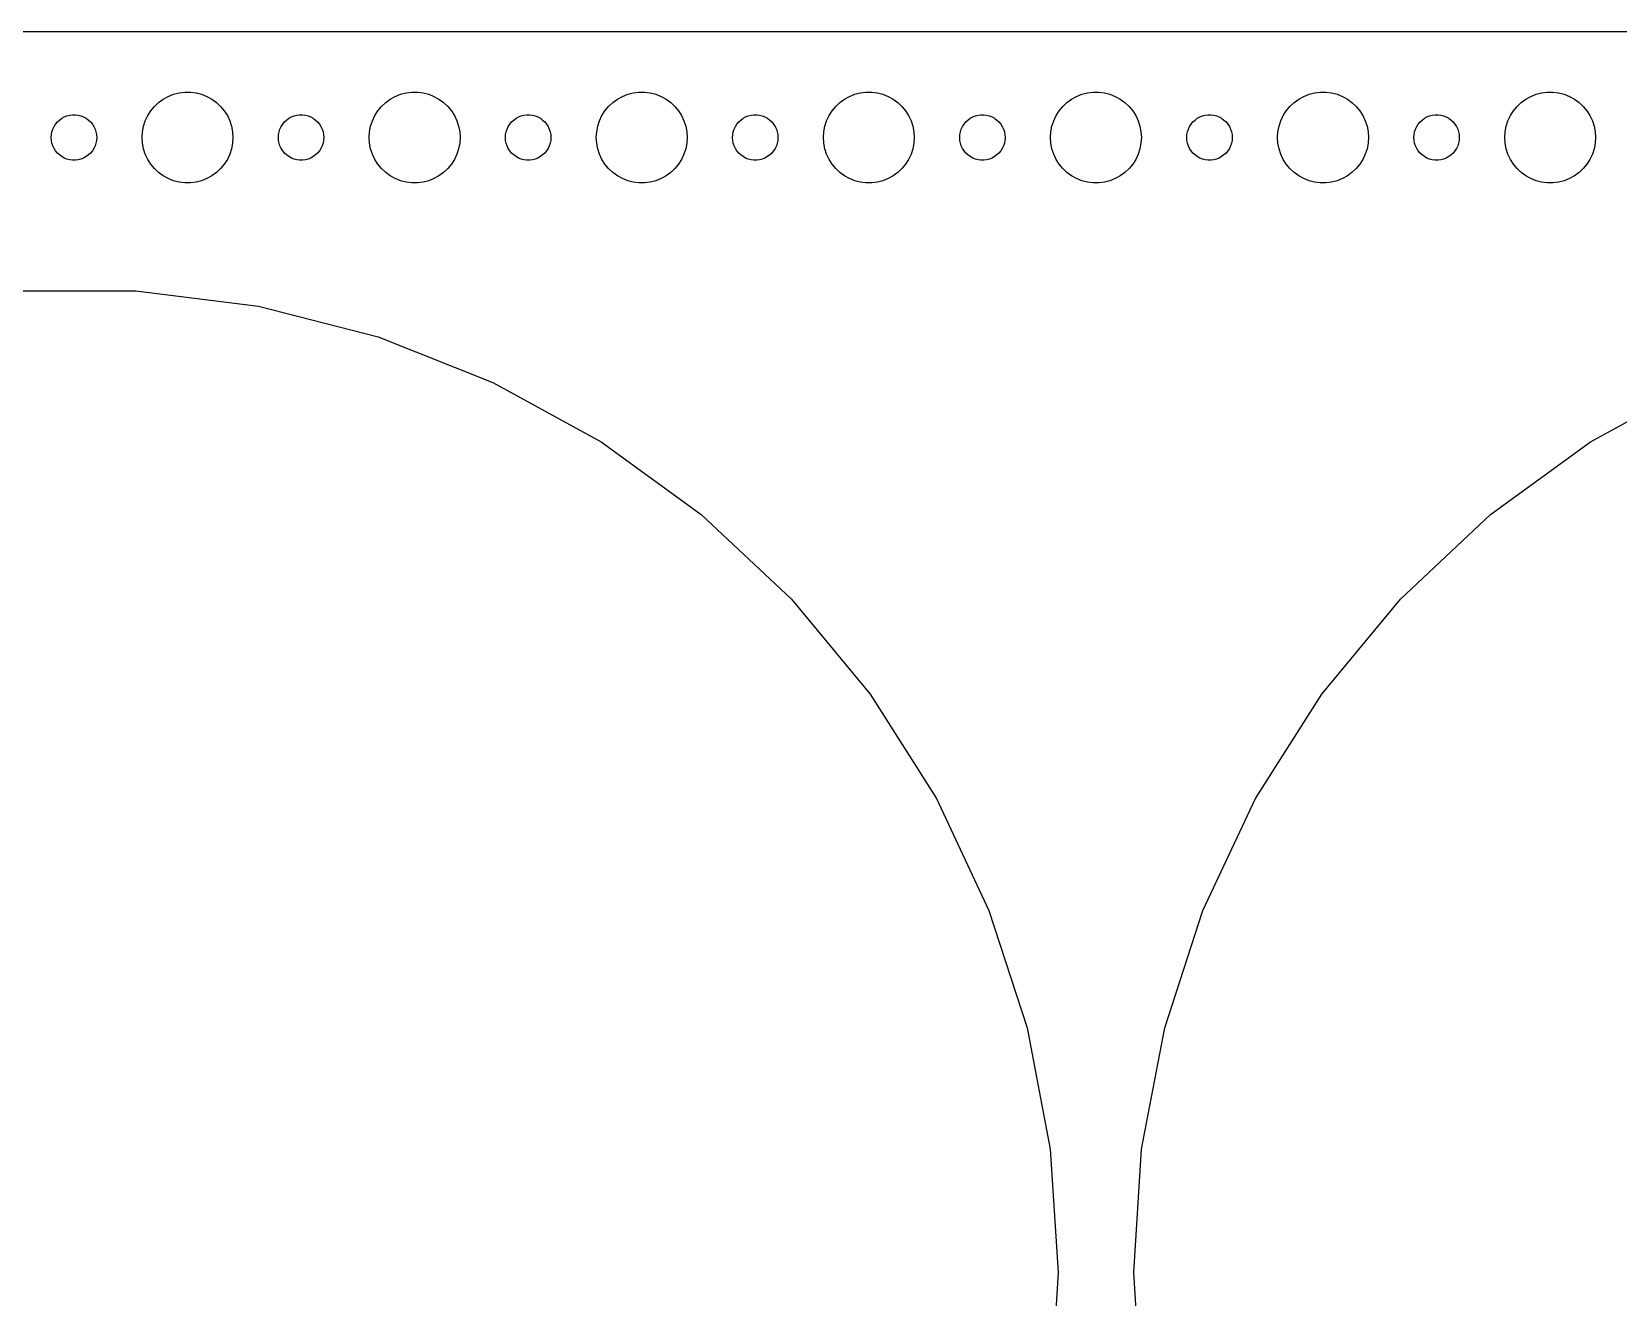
# Model space of a CAD drawing. Header units: metres. Extents: x -210 to 210, y -82 to 82.
# Drawn here: x -2.8 to 102, y -1.6 to 82 of the extents above; entities that cross this region are included whole.
import ezdxf

# ---------------------------------------------------------------- set-up
doc = ezdxf.new("R2010")
doc.units = ezdxf.units.M

msp = doc.modelspace()

# ---------------------------------------------------------------- linework, layer by layer
for p, q in [((204.814, 81.9901), (-204.814, 81.9901)), ((5.89252, 77.533), (6.22266, 77.7145)), ((6.22266, 77.7145), (6.57294, 77.8532)), ((6.57294, 77.8532), (6.93785, 77.9469)), ((6.93785, 77.9469), (7.31161, 77.9941)), ((7.31161, 77.9941), (7.68837, 77.9941)), ((7.68837, 77.9941), (8.06213, 77.9469)), ((8.06213, 77.9469), (8.42705, 77.8532)), ((8.42705, 77.8532), (8.77733, 77.7145)), ((8.77733, 77.7145), (9.10747, 77.533)), ((20.8925, 77.533), (21.2227, 77.7145)), ((21.2227, 77.7145), (21.5729, 77.8532)), ((21.5729, 77.8532), (21.9379, 77.9469)), ((21.9379, 77.9469), (22.3116, 77.9941)), ((22.3116, 77.9941), (22.6884, 77.9941)), ((22.6884, 77.9941), (23.0621, 77.9469)), ((23.0621, 77.9469), (23.427, 77.8532)), ((23.427, 77.8532), (23.7773, 77.7145)), ((23.7773, 77.7145), (24.1075, 77.533)), ((35.8925, 77.533), (36.2227, 77.7145)), ((36.2227, 77.7145), (36.5729, 77.8532)), ((36.5729, 77.8532), (36.9379, 77.9469)), ((36.9379, 77.9469), (37.3116, 77.9941)), ((37.3116, 77.9941), (37.6884, 77.9941)), ((37.6884, 77.9941), (38.0621, 77.9469)), ((38.0621, 77.9469), (38.427, 77.8532)), ((38.427, 77.8532), (38.7773, 77.7145)), ((38.7773, 77.7145), (39.1075, 77.533)), ((50.8925, 77.533), (51.2227, 77.7145)), ((51.2227, 77.7145), (51.5729, 77.8532)), ((51.5729, 77.8532), (51.9379, 77.9469)), ((51.9379, 77.9469), (52.3116, 77.9941)), ((52.3116, 77.9941), (52.6884, 77.9941)), ((52.6884, 77.9941), (53.0621, 77.9469)), ((53.0621, 77.9469), (53.427, 77.8532)), ((53.427, 77.8532), (53.7773, 77.7145)), ((53.7773, 77.7145), (54.1075, 77.533)), ((65.8925, 77.533), (66.2227, 77.7145)), ((66.2227, 77.7145), (66.573, 77.8532)), ((66.573, 77.8532), (66.9379, 77.9469)), ((66.9379, 77.9469), (67.3116, 77.9941)), ((67.3116, 77.9941), (67.6884, 77.9941)), ((67.6884, 77.9941), (68.0621, 77.9469)), ((68.0621, 77.9469), (68.427, 77.8532)), ((68.427, 77.8532), (68.7773, 77.7145)), ((68.7773, 77.7145), (69.1075, 77.533)), ((80.8925, 77.533), (81.2227, 77.7145)), ((81.2227, 77.7145), (81.573, 77.8532)), ((81.573, 77.8532), (81.9379, 77.9469)), ((81.9379, 77.9469), (82.3116, 77.9941)), ((82.3116, 77.9941), (82.6884, 77.9941)), ((82.6884, 77.9941), (83.0621, 77.9469)), ((83.0621, 77.9469), (83.427, 77.8532)), ((83.427, 77.8532), (83.7773, 77.7145)), ((83.7773, 77.7145), (84.1075, 77.533)), ((95.8925, 77.533), (96.2227, 77.7145)), ((96.2227, 77.7145), (96.573, 77.8532)), ((96.573, 77.8532), (96.9379, 77.9469)), ((96.9379, 77.9469), (97.3116, 77.9941)), ((97.3116, 77.9941), (97.6884, 77.9941)), ((97.6884, 77.9941), (98.0621, 77.9469)), ((98.0621, 77.9469), (98.427, 77.8532)), ((98.427, 77.8532), (98.7773, 77.7145)), ((98.7773, 77.7145), (99.1075, 77.533)), ((4.87108, 76.4453), (5.07294, 76.7634)), ((5.07294, 76.7634), (5.31308, 77.0536)), ((5.31308, 77.0536), (5.58772, 77.3115)), ((5.58772, 77.3115), (5.89252, 77.533)), ((9.10747, 77.533), (9.41226, 77.3115)), ((9.41226, 77.3115), (9.6869, 77.0536)), ((9.6869, 77.0536), (9.92705, 76.7634)), ((9.92705, 76.7634), (10.1289, 76.4453)), ((19.8711, 76.4453), (20.0729, 76.7634)), ((20.0729, 76.7634), (20.3131, 77.0536)), ((20.3131, 77.0536), (20.5877, 77.3115)), ((20.5877, 77.3115), (20.8925, 77.533)), ((24.1075, 77.533), (24.4123, 77.3115)), ((24.4123, 77.3115), (24.6869, 77.0536)), ((24.6869, 77.0536), (24.927, 76.7634)), ((24.927, 76.7634), (25.1289, 76.4453)), ((34.8711, 76.4453), (35.0729, 76.7634)), ((35.0729, 76.7634), (35.3131, 77.0536)), ((35.3131, 77.0536), (35.5877, 77.3115)), ((35.5877, 77.3115), (35.8925, 77.533)), ((39.1075, 77.533), (39.4123, 77.3115)), ((39.4123, 77.3115), (39.6869, 77.0536)), ((39.6869, 77.0536), (39.927, 76.7634)), ((39.927, 76.7634), (40.1289, 76.4453)), ((49.8711, 76.4453), (50.0729, 76.7634)), ((50.0729, 76.7634), (50.3131, 77.0536)), ((50.3131, 77.0536), (50.5877, 77.3115)), ((50.5877, 77.3115), (50.8925, 77.533)), ((54.1075, 77.533), (54.4123, 77.3115)), ((54.4123, 77.3115), (54.6869, 77.0536)), ((54.6869, 77.0536), (54.927, 76.7634)), ((54.927, 76.7634), (55.1289, 76.4453)), ((64.8711, 76.4453), (65.073, 76.7634)), ((65.073, 76.7634), (65.3131, 77.0536)), ((65.3131, 77.0536), (65.5877, 77.3115)), ((65.5877, 77.3115), (65.8925, 77.533)), ((69.1075, 77.533), (69.4123, 77.3115)), ((69.4123, 77.3115), (69.6869, 77.0536)), ((69.6869, 77.0536), (69.927, 76.7634)), ((69.927, 76.7634), (70.1289, 76.4453)), ((79.8711, 76.4453), (80.073, 76.7634)), ((80.073, 76.7634), (80.3131, 77.0536)), ((80.3131, 77.0536), (80.5877, 77.3115)), ((80.5877, 77.3115), (80.8925, 77.533)), ((84.1075, 77.533), (84.4123, 77.3115)), ((84.4123, 77.3115), (84.6869, 77.0536)), ((84.6869, 77.0536), (84.927, 76.7634)), ((84.927, 76.7634), (85.1289, 76.4453)), ((94.8711, 76.4453), (95.073, 76.7634)), ((95.073, 76.7634), (95.3131, 77.0536)), ((95.3131, 77.0536), (95.5877, 77.3115)), ((95.5877, 77.3115), (95.8925, 77.533)), ((99.1075, 77.533), (99.4123, 77.3115)), ((99.4123, 77.3115), (99.6869, 77.0536)), ((99.6869, 77.0536), (99.927, 76.7634)), ((99.927, 76.7634), (100.129, 76.4453)), ((-1.45287, 75.373), (-1.39465, 75.5522)), ((-1.39465, 75.5522), (-1.31445, 75.7226)), ((-1.31445, 75.7226), (-1.21352, 75.8817)), ((-1.21352, 75.8817), (-1.09344, 76.0268)), ((-1.09344, 76.0268), (-0.95613, 76.1558)), ((-0.95613, 76.1558), (-0.80373, 76.2665)), ((-0.80373, 76.2665), (-0.63866, 76.3572)), ((-0.63866, 76.3572), (-0.46352, 76.4266)), ((-0.46352, 76.4266), (-0.28107, 76.4734)), ((-0.28107, 76.4734), (-0.09418, 76.497)), ((-0.09418, 76.497), (0.09418, 76.497)), ((0.09418, 76.497), (0.28107, 76.4734)), ((0.28107, 76.4734), (0.46352, 76.4266)), ((0.46352, 76.4266), (0.63866, 76.3572)), ((0.63866, 76.3572), (0.80373, 76.2665)), ((0.80373, 76.2665), (0.95613, 76.1558)), ((0.95613, 76.1558), (1.09344, 76.0268)), ((1.09344, 76.0268), (1.21352, 75.8817)), ((1.21352, 75.8817), (1.31445, 75.7226)), ((1.31445, 75.7226), (1.39465, 75.5522)), ((1.39465, 75.5522), (1.45287, 75.373)), ((4.52365, 75.376), (4.59424, 75.7461)), ((4.59424, 75.7461), (4.71066, 76.1044)), ((4.71066, 76.1044), (4.87108, 76.4453)), ((10.1289, 76.4453), (10.2893, 76.1044)), ((10.2893, 76.1044), (10.4057, 75.7461)), ((10.4057, 75.7461), (10.4763, 75.376)), ((13.5471, 75.373), (13.6053, 75.5522)), ((13.6053, 75.5522), (13.6855, 75.7226)), ((13.6855, 75.7226), (13.7865, 75.8817)), ((13.7865, 75.8817), (13.9065, 76.0268)), ((13.9065, 76.0268), (14.0439, 76.1558)), ((14.0439, 76.1558), (14.1963, 76.2665)), ((14.1963, 76.2665), (14.3613, 76.3572)), ((14.3613, 76.3572), (14.5365, 76.4266)), ((14.5365, 76.4266), (14.7189, 76.4734)), ((14.7189, 76.4734), (14.9058, 76.497)), ((14.9058, 76.497), (15.0942, 76.497)), ((15.0942, 76.497), (15.2811, 76.4734)), ((15.2811, 76.4734), (15.4635, 76.4266)), ((15.4635, 76.4266), (15.6387, 76.3572)), ((15.6387, 76.3572), (15.8037, 76.2665)), ((15.8037, 76.2665), (15.9561, 76.1558)), ((15.9561, 76.1558), (16.0934, 76.0268)), ((16.0934, 76.0268), (16.2135, 75.8817)), ((16.2135, 75.8817), (16.3145, 75.7226)), ((16.3145, 75.7226), (16.3947, 75.5522)), ((16.3947, 75.5522), (16.4529, 75.373)), ((19.5237, 75.376), (19.5942, 75.7461)), ((19.5942, 75.7461), (19.7107, 76.1044)), ((19.7107, 76.1044), (19.8711, 76.4453)), ((25.1289, 76.4453), (25.2893, 76.1044)), ((25.2893, 76.1044), (25.4057, 75.7461)), ((25.4057, 75.7461), (25.4763, 75.376)), ((28.5471, 75.373), (28.6053, 75.5522)), ((28.6053, 75.5522), (28.6855, 75.7226)), ((28.6855, 75.7226), (28.7865, 75.8817)), ((28.7865, 75.8817), (28.9065, 76.0268)), ((28.9065, 76.0268), (29.0439, 76.1558)), ((29.0439, 76.1558), (29.1963, 76.2665)), ((29.1963, 76.2665), (29.3613, 76.3572)), ((29.3613, 76.3572), (29.5365, 76.4266)), ((29.5365, 76.4266), (29.7189, 76.4734)), ((29.7189, 76.4734), (29.9058, 76.497)), ((29.9058, 76.497), (30.0942, 76.497)), ((30.0942, 76.497), (30.2811, 76.4734)), ((30.2811, 76.4734), (30.4635, 76.4266)), ((30.4635, 76.4266), (30.6387, 76.3572)), ((30.6387, 76.3572), (30.8037, 76.2665)), ((30.8037, 76.2665), (30.9561, 76.1558)), ((30.9561, 76.1558), (31.0934, 76.0268)), ((31.0934, 76.0268), (31.2135, 75.8817)), ((31.2135, 75.8817), (31.3145, 75.7226)), ((31.3145, 75.7226), (31.3947, 75.5522)), ((31.3947, 75.5522), (31.4529, 75.373)), ((34.5237, 75.376), (34.5942, 75.7461)), ((34.5942, 75.7461), (34.7107, 76.1044)), ((34.7107, 76.1044), (34.8711, 76.4453)), ((40.1289, 76.4453), (40.2893, 76.1044)), ((40.2893, 76.1044), (40.4057, 75.7461)), ((40.4057, 75.7461), (40.4763, 75.376)), ((43.5471, 75.373), (43.6053, 75.5522)), ((43.6053, 75.5522), (43.6855, 75.7226)), ((43.6855, 75.7226), (43.7865, 75.8817)), ((43.7865, 75.8817), (43.9065, 76.0268)), ((43.9065, 76.0268), (44.0439, 76.1558)), ((44.0439, 76.1558), (44.1963, 76.2665)), ((44.1963, 76.2665), (44.3613, 76.3572)), ((44.3613, 76.3572), (44.5365, 76.4266)), ((44.5365, 76.4266), (44.7189, 76.4734)), ((44.7189, 76.4734), (44.9058, 76.497)), ((44.9058, 76.497), (45.0942, 76.497)), ((45.0942, 76.497), (45.2811, 76.4734)), ((45.2811, 76.4734), (45.4635, 76.4266)), ((45.4635, 76.4266), (45.6387, 76.3572)), ((45.6387, 76.3572), (45.8037, 76.2665)), ((45.8037, 76.2665), (45.9561, 76.1558)), ((45.9561, 76.1558), (46.0934, 76.0268)), ((46.0934, 76.0268), (46.2135, 75.8817)), ((46.2135, 75.8817), (46.3145, 75.7226)), ((46.3145, 75.7226), (46.3947, 75.5522)), ((46.3947, 75.5522), (46.4529, 75.373)), ((49.5237, 75.376), (49.5942, 75.7461)), ((49.5942, 75.7461), (49.7107, 76.1044)), ((49.7107, 76.1044), (49.8711, 76.4453)), ((55.1289, 76.4453), (55.2893, 76.1044)), ((55.2893, 76.1044), (55.4057, 75.7461)), ((55.4057, 75.7461), (55.4763, 75.376)), ((58.5471, 75.373), (58.6053, 75.5522)), ((58.6053, 75.5522), (58.6855, 75.7226)), ((58.6855, 75.7226), (58.7865, 75.8817)), ((58.7865, 75.8817), (58.9065, 76.0268)), ((58.9065, 76.0268), (59.0439, 76.1558)), ((59.0439, 76.1558), (59.1963, 76.2665)), ((59.1963, 76.2665), (59.3613, 76.3572)), ((59.3613, 76.3572), (59.5365, 76.4266)), ((59.5365, 76.4266), (59.7189, 76.4734)), ((59.7189, 76.4734), (59.9058, 76.497)), ((59.9058, 76.497), (60.0942, 76.497)), ((60.0942, 76.497), (60.2811, 76.4734)), ((60.2811, 76.4734), (60.4635, 76.4266)), ((60.4635, 76.4266), (60.6387, 76.3572)), ((60.6387, 76.3572), (60.8037, 76.2665)), ((60.8037, 76.2665), (60.9561, 76.1558)), ((60.9561, 76.1558), (61.0934, 76.0268)), ((61.0934, 76.0268), (61.2135, 75.8817)), ((61.2135, 75.8817), (61.3145, 75.7226)), ((61.3145, 75.7226), (61.3947, 75.5522)), ((61.3947, 75.5522), (61.4529, 75.373)), ((64.5237, 75.376), (64.5943, 75.7461)), ((64.5943, 75.7461), (64.7107, 76.1044)), ((64.7107, 76.1044), (64.8711, 76.4453)), ((70.1289, 76.4453), (70.2893, 76.1044)), ((70.2893, 76.1044), (70.4057, 75.7461)), ((70.4057, 75.7461), (70.4763, 75.376)), ((73.5471, 75.373), (73.6053, 75.5522)), ((73.6053, 75.5522), (73.6855, 75.7226)), ((73.6855, 75.7226), (73.7865, 75.8817)), ((73.7865, 75.8817), (73.9065, 76.0268)), ((73.9065, 76.0268), (74.0439, 76.1558)), ((74.0439, 76.1558), (74.1963, 76.2665)), ((74.1963, 76.2665), (74.3613, 76.3572)), ((74.3613, 76.3572), (74.5365, 76.4266)), ((74.5365, 76.4266), (74.7189, 76.4734)), ((74.7189, 76.4734), (74.9058, 76.497)), ((74.9058, 76.497), (75.0942, 76.497)), ((75.0942, 76.497), (75.2811, 76.4734)), ((75.2811, 76.4734), (75.4635, 76.4266)), ((75.4635, 76.4266), (75.6387, 76.3572)), ((75.6387, 76.3572), (75.8037, 76.2665)), ((75.8037, 76.2665), (75.9561, 76.1558)), ((75.9561, 76.1558), (76.0934, 76.0268)), ((76.0934, 76.0268), (76.2135, 75.8817)), ((76.2135, 75.8817), (76.3145, 75.7226)), ((76.3145, 75.7226), (76.3947, 75.5522)), ((76.3947, 75.5522), (76.4529, 75.373)), ((79.5237, 75.376), (79.5943, 75.7461)), ((79.5943, 75.7461), (79.7107, 76.1044)), ((79.7107, 76.1044), (79.8711, 76.4453)), ((85.1289, 76.4453), (85.2893, 76.1044)), ((85.2893, 76.1044), (85.4057, 75.7461)), ((85.4057, 75.7461), (85.4763, 75.376)), ((88.5471, 75.373), (88.6053, 75.5522)), ((88.6053, 75.5522), (88.6855, 75.7226)), ((88.6855, 75.7226), (88.7865, 75.8817)), ((88.7865, 75.8817), (88.9065, 76.0268)), ((88.9065, 76.0268), (89.0439, 76.1558)), ((89.0439, 76.1558), (89.1963, 76.2665)), ((89.1963, 76.2665), (89.3613, 76.3572)), ((89.3613, 76.3572), (89.5365, 76.4266)), ((89.5365, 76.4266), (89.7189, 76.4734)), ((89.7189, 76.4734), (89.9058, 76.497)), ((89.9058, 76.497), (90.0942, 76.497)), ((90.0942, 76.497), (90.2811, 76.4734)), ((90.2811, 76.4734), (90.4635, 76.4266)), ((90.4635, 76.4266), (90.6387, 76.3572)), ((90.6387, 76.3572), (90.8037, 76.2665)), ((90.8037, 76.2665), (90.9561, 76.1558)), ((90.9561, 76.1558), (91.0934, 76.0268)), ((91.0934, 76.0268), (91.2135, 75.8817)), ((91.2135, 75.8817), (91.3145, 75.7226)), ((91.3145, 75.7226), (91.3947, 75.5522)), ((91.3947, 75.5522), (91.4529, 75.373)), ((94.5237, 75.376), (94.5943, 75.7461)), ((94.5943, 75.7461), (94.7107, 76.1044)), ((94.7107, 76.1044), (94.8711, 76.4453)), ((100.129, 76.4453), (100.289, 76.1044)), ((100.289, 76.1044), (100.406, 75.7461)), ((100.406, 75.7461), (100.476, 75.376)), ((-1.5, 75), (-1.48816, 75.188)), ((-1.48816, 74.812), (-1.5, 75)), ((-1.48816, 75.188), (-1.45287, 75.373)), ((-1.45287, 74.627), (-1.48816, 74.812)), ((-1.39465, 74.4478), (-1.45287, 74.627)), ((-1.31445, 74.2774), (-1.39465, 74.4478)), ((1.39465, 74.4478), (1.31445, 74.2774)), ((1.45287, 74.627), (1.39465, 74.4478)), ((1.45287, 75.373), (1.48816, 75.188)), ((1.48816, 74.812), (1.45287, 74.627)), ((1.48816, 75.188), (1.5, 75)), ((1.5, 75), (1.48816, 74.812)), ((4.5, 75), (4.52365, 75.376)), ((4.52365, 74.624), (4.5, 75)), ((4.59424, 74.2539), (4.52365, 74.624)), ((10.4763, 74.624), (10.4057, 74.2539)), ((10.4763, 75.376), (10.5, 75)), ((10.5, 75), (10.4763, 74.624)), ((13.5, 75), (13.5118, 75.188)), ((13.5118, 74.812), (13.5, 75)), ((13.5118, 75.188), (13.5471, 75.373)), ((13.5471, 74.627), (13.5118, 74.812)), ((13.6053, 74.4478), (13.5471, 74.627)), ((13.6855, 74.2774), (13.6053, 74.4478)), ((16.3947, 74.4478), (16.3145, 74.2774)), ((16.4529, 74.627), (16.3947, 74.4478)), ((16.4529, 75.373), (16.4882, 75.188)), ((16.4882, 74.812), (16.4529, 74.627)), ((16.4882, 75.188), (16.5, 75)), ((16.5, 75), (16.4882, 74.812)), ((19.5, 75), (19.5237, 75.376)), ((19.5237, 74.624), (19.5, 75)), ((19.5942, 74.2539), (19.5237, 74.624)), ((25.4763, 74.624), (25.4057, 74.2539)), ((25.4763, 75.376), (25.5, 75)), ((25.5, 75), (25.4763, 74.624)), ((28.5, 75), (28.5118, 75.188)), ((28.5118, 74.812), (28.5, 75)), ((28.5118, 75.188), (28.5471, 75.373)), ((28.5471, 74.627), (28.5118, 74.812)), ((28.6053, 74.4478), (28.5471, 74.627)), ((28.6855, 74.2774), (28.6053, 74.4478)), ((31.3947, 74.4478), (31.3145, 74.2774)), ((31.4529, 74.627), (31.3947, 74.4478)), ((31.4529, 75.373), (31.4882, 75.188)), ((31.4882, 74.812), (31.4529, 74.627)), ((31.4882, 75.188), (31.5, 75)), ((31.5, 75), (31.4882, 74.812)), ((34.5, 75), (34.5237, 75.376)), ((34.5237, 74.624), (34.5, 75)), ((34.5942, 74.2539), (34.5237, 74.624)), ((40.4763, 74.624), (40.4057, 74.2539)), ((40.4763, 75.376), (40.5, 75)), ((40.5, 75), (40.4763, 74.624)), ((43.5, 75), (43.5118, 75.188)), ((43.5118, 74.812), (43.5, 75)), ((43.5118, 75.188), (43.5471, 75.373)), ((43.5471, 74.627), (43.5118, 74.812)), ((43.6053, 74.4478), (43.5471, 74.627)), ((43.6855, 74.2774), (43.6053, 74.4478)), ((46.3947, 74.4478), (46.3145, 74.2774)), ((46.4529, 74.627), (46.3947, 74.4478)), ((46.4529, 75.373), (46.4882, 75.188)), ((46.4882, 74.812), (46.4529, 74.627)), ((46.4882, 75.188), (46.5, 75)), ((46.5, 75), (46.4882, 74.812)), ((49.5, 75), (49.5237, 75.376)), ((49.5237, 74.624), (49.5, 75)), ((49.5942, 74.2539), (49.5237, 74.624)), ((55.4763, 74.624), (55.4057, 74.2539)), ((55.4763, 75.376), (55.5, 75)), ((55.5, 75), (55.4763, 74.624)), ((58.5, 75), (58.5118, 75.188)), ((58.5118, 74.812), (58.5, 75)), ((58.5118, 75.188), (58.5471, 75.373)), ((58.5471, 74.627), (58.5118, 74.812)), ((58.6053, 74.4478), (58.5471, 74.627)), ((58.6855, 74.2774), (58.6053, 74.4478)), ((61.3947, 74.4478), (61.3145, 74.2774)), ((61.4529, 74.627), (61.3947, 74.4478)), ((61.4529, 75.373), (61.4882, 75.188)), ((61.4882, 74.812), (61.4529, 74.627)), ((61.4882, 75.188), (61.5, 75)), ((61.5, 75), (61.4882, 74.812)), ((64.5, 75), (64.5237, 75.376)), ((64.5237, 74.624), (64.5, 75)), ((64.5943, 74.2539), (64.5237, 74.624)), ((70.4763, 74.624), (70.4057, 74.2539)), ((70.4763, 75.376), (70.5, 75)), ((70.5, 75), (70.4763, 74.624)), ((73.5, 75), (73.5118, 75.188)), ((73.5118, 74.812), (73.5, 75)), ((73.5118, 75.188), (73.5471, 75.373)), ((73.5471, 74.627), (73.5118, 74.812)), ((73.6053, 74.4478), (73.5471, 74.627)), ((73.6855, 74.2774), (73.6053, 74.4478)), ((76.3947, 74.4478), (76.3145, 74.2774)), ((76.4529, 74.627), (76.3947, 74.4478)), ((76.4529, 75.373), (76.4882, 75.188)), ((76.4882, 74.812), (76.4529, 74.627)), ((76.4882, 75.188), (76.5, 75)), ((76.5, 75), (76.4882, 74.812)), ((79.5, 75), (79.5237, 75.376)), ((79.5237, 74.624), (79.5, 75)), ((79.5943, 74.2539), (79.5237, 74.624)), ((85.4763, 74.624), (85.4057, 74.2539)), ((85.4763, 75.376), (85.5, 75)), ((85.5, 75), (85.4763, 74.624)), ((88.5, 75), (88.5118, 75.188)), ((88.5118, 74.812), (88.5, 75)), ((88.5118, 75.188), (88.5471, 75.373)), ((88.5471, 74.627), (88.5118, 74.812)), ((88.6053, 74.4478), (88.5471, 74.627)), ((88.6855, 74.2774), (88.6053, 74.4478)), ((91.3947, 74.4478), (91.3145, 74.2774)), ((91.4529, 74.627), (91.3947, 74.4478)), ((91.4529, 75.373), (91.4882, 75.188)), ((91.4882, 74.812), (91.4529, 74.627)), ((91.4882, 75.188), (91.5, 75)), ((91.5, 75), (91.4882, 74.812)), ((94.5, 75), (94.5237, 75.376)), ((94.5237, 74.624), (94.5, 75)), ((94.5943, 74.2539), (94.5237, 74.624)), ((100.476, 74.624), (100.406, 74.2539)), ((100.476, 75.376), (100.5, 75)), ((100.5, 75), (100.476, 74.624)), ((-1.21352, 74.1183), (-1.31445, 74.2774)), ((-1.09344, 73.9732), (-1.21352, 74.1183)), ((-0.95613, 73.8442), (-1.09344, 73.9732)), ((-0.80373, 73.7335), (-0.95613, 73.8442)), ((-0.63866, 73.6428), (-0.80373, 73.7335)), ((-0.46352, 73.5734), (-0.63866, 73.6428)), ((-0.28107, 73.5266), (-0.46352, 73.5734)), ((-0.09418, 73.503), (-0.28107, 73.5266)), ((0.09418, 73.503), (-0.09418, 73.503)), ((0.28107, 73.5266), (0.09418, 73.503)), ((0.46352, 73.5734), (0.28107, 73.5266)), ((0.63866, 73.6428), (0.46352, 73.5734)), ((0.80373, 73.7335), (0.63866, 73.6428)), ((0.95613, 73.8442), (0.80373, 73.7335)), ((1.09344, 73.9732), (0.95613, 73.8442)), ((1.21352, 74.1183), (1.09344, 73.9732)), ((1.31445, 74.2774), (1.21352, 74.1183)), ((4.71066, 73.8956), (4.59424, 74.2539)), ((4.87108, 73.5547), (4.71066, 73.8956)), ((5.07294, 73.2366), (4.87108, 73.5547)), ((10.1289, 73.5547), (9.92705, 73.2366)), ((10.2893, 73.8956), (10.1289, 73.5547)), ((10.4057, 74.2539), (10.2893, 73.8956)), ((13.7865, 74.1183), (13.6855, 74.2774)), ((13.9065, 73.9732), (13.7865, 74.1183)), ((14.0439, 73.8442), (13.9065, 73.9732)), ((14.1963, 73.7335), (14.0439, 73.8442)), ((14.3613, 73.6428), (14.1963, 73.7335)), ((14.5365, 73.5734), (14.3613, 73.6428)), ((14.7189, 73.5266), (14.5365, 73.5734)), ((14.9058, 73.503), (14.7189, 73.5266)), ((15.0942, 73.503), (14.9058, 73.503)), ((15.2811, 73.5266), (15.0942, 73.503)), ((15.4635, 73.5734), (15.2811, 73.5266)), ((15.6387, 73.6428), (15.4635, 73.5734)), ((15.8037, 73.7335), (15.6387, 73.6428)), ((15.9561, 73.8442), (15.8037, 73.7335)), ((16.0934, 73.9732), (15.9561, 73.8442)), ((16.2135, 74.1183), (16.0934, 73.9732)), ((16.3145, 74.2774), (16.2135, 74.1183)), ((19.7107, 73.8956), (19.5942, 74.2539)), ((19.8711, 73.5547), (19.7107, 73.8956)), ((20.0729, 73.2366), (19.8711, 73.5547)), ((25.1289, 73.5547), (24.927, 73.2366)), ((25.2893, 73.8956), (25.1289, 73.5547)), ((25.4057, 74.2539), (25.2893, 73.8956)), ((28.7865, 74.1183), (28.6855, 74.2774)), ((28.9065, 73.9732), (28.7865, 74.1183)), ((29.0439, 73.8442), (28.9065, 73.9732)), ((29.1963, 73.7335), (29.0439, 73.8442)), ((29.3613, 73.6428), (29.1963, 73.7335)), ((29.5365, 73.5734), (29.3613, 73.6428)), ((29.7189, 73.5266), (29.5365, 73.5734)), ((29.9058, 73.503), (29.7189, 73.5266)), ((30.0942, 73.503), (29.9058, 73.503)), ((30.2811, 73.5266), (30.0942, 73.503)), ((30.4635, 73.5734), (30.2811, 73.5266)), ((30.6387, 73.6428), (30.4635, 73.5734)), ((30.8037, 73.7335), (30.6387, 73.6428)), ((30.9561, 73.8442), (30.8037, 73.7335)), ((31.0934, 73.9732), (30.9561, 73.8442)), ((31.2135, 74.1183), (31.0934, 73.9732)), ((31.3145, 74.2774), (31.2135, 74.1183)), ((34.7107, 73.8956), (34.5942, 74.2539)), ((34.8711, 73.5547), (34.7107, 73.8956)), ((35.0729, 73.2366), (34.8711, 73.5547)), ((40.1289, 73.5547), (39.927, 73.2366)), ((40.2893, 73.8956), (40.1289, 73.5547)), ((40.4057, 74.2539), (40.2893, 73.8956)), ((43.7865, 74.1183), (43.6855, 74.2774)), ((43.9065, 73.9732), (43.7865, 74.1183)), ((44.0439, 73.8442), (43.9065, 73.9732)), ((44.1963, 73.7335), (44.0439, 73.8442)), ((44.3613, 73.6428), (44.1963, 73.7335)), ((44.5365, 73.5734), (44.3613, 73.6428)), ((44.7189, 73.5266), (44.5365, 73.5734)), ((44.9058, 73.503), (44.7189, 73.5266)), ((45.0942, 73.503), (44.9058, 73.503)), ((45.2811, 73.5266), (45.0942, 73.503)), ((45.4635, 73.5734), (45.2811, 73.5266)), ((45.6387, 73.6428), (45.4635, 73.5734)), ((45.8037, 73.7335), (45.6387, 73.6428)), ((45.9561, 73.8442), (45.8037, 73.7335)), ((46.0934, 73.9732), (45.9561, 73.8442)), ((46.2135, 74.1183), (46.0934, 73.9732)), ((46.3145, 74.2774), (46.2135, 74.1183)), ((49.7107, 73.8956), (49.5942, 74.2539)), ((49.8711, 73.5547), (49.7107, 73.8956)), ((50.0729, 73.2366), (49.8711, 73.5547)), ((55.1289, 73.5547), (54.927, 73.2366)), ((55.2893, 73.8956), (55.1289, 73.5547)), ((55.4057, 74.2539), (55.2893, 73.8956)), ((58.7865, 74.1183), (58.6855, 74.2774)), ((58.9065, 73.9732), (58.7865, 74.1183)), ((59.0439, 73.8442), (58.9065, 73.9732)), ((59.1963, 73.7335), (59.0439, 73.8442)), ((59.3613, 73.6428), (59.1963, 73.7335)), ((59.5365, 73.5734), (59.3613, 73.6428)), ((59.7189, 73.5266), (59.5365, 73.5734)), ((59.9058, 73.503), (59.7189, 73.5266)), ((60.0942, 73.503), (59.9058, 73.503)), ((60.2811, 73.5266), (60.0942, 73.503)), ((60.4635, 73.5734), (60.2811, 73.5266)), ((60.6387, 73.6428), (60.4635, 73.5734)), ((60.8037, 73.7335), (60.6387, 73.6428)), ((60.9561, 73.8442), (60.8037, 73.7335)), ((61.0934, 73.9732), (60.9561, 73.8442)), ((61.2135, 74.1183), (61.0934, 73.9732)), ((61.3145, 74.2774), (61.2135, 74.1183)), ((64.7107, 73.8956), (64.5943, 74.2539)), ((64.8711, 73.5547), (64.7107, 73.8956)), ((65.073, 73.2366), (64.8711, 73.5547)), ((70.1289, 73.5547), (69.927, 73.2366)), ((70.2893, 73.8956), (70.1289, 73.5547)), ((70.4057, 74.2539), (70.2893, 73.8956)), ((73.7865, 74.1183), (73.6855, 74.2774)), ((73.9065, 73.9732), (73.7865, 74.1183)), ((74.0439, 73.8442), (73.9065, 73.9732)), ((74.1963, 73.7335), (74.0439, 73.8442)), ((74.3613, 73.6428), (74.1963, 73.7335)), ((74.5365, 73.5734), (74.3613, 73.6428)), ((74.7189, 73.5266), (74.5365, 73.5734)), ((74.9058, 73.503), (74.7189, 73.5266)), ((75.0942, 73.503), (74.9058, 73.503)), ((75.2811, 73.5266), (75.0942, 73.503)), ((75.4635, 73.5734), (75.2811, 73.5266)), ((75.6387, 73.6428), (75.4635, 73.5734)), ((75.8037, 73.7335), (75.6387, 73.6428)), ((75.9561, 73.8442), (75.8037, 73.7335)), ((76.0934, 73.9732), (75.9561, 73.8442)), ((76.2135, 74.1183), (76.0934, 73.9732)), ((76.3145, 74.2774), (76.2135, 74.1183)), ((79.7107, 73.8956), (79.5943, 74.2539)), ((79.8711, 73.5547), (79.7107, 73.8956)), ((80.073, 73.2366), (79.8711, 73.5547)), ((85.1289, 73.5547), (84.927, 73.2366)), ((85.2893, 73.8956), (85.1289, 73.5547)), ((85.4057, 74.2539), (85.2893, 73.8956)), ((88.7865, 74.1183), (88.6855, 74.2774)), ((88.9065, 73.9732), (88.7865, 74.1183)), ((89.0439, 73.8442), (88.9065, 73.9732)), ((89.1963, 73.7335), (89.0439, 73.8442)), ((89.3613, 73.6428), (89.1963, 73.7335)), ((89.5365, 73.5734), (89.3613, 73.6428)), ((89.7189, 73.5266), (89.5365, 73.5734)), ((89.9058, 73.503), (89.7189, 73.5266)), ((90.0942, 73.503), (89.9058, 73.503)), ((90.2811, 73.5266), (90.0942, 73.503)), ((90.4635, 73.5734), (90.2811, 73.5266)), ((90.6387, 73.6428), (90.4635, 73.5734)), ((90.8037, 73.7335), (90.6387, 73.6428)), ((90.9561, 73.8442), (90.8037, 73.7335)), ((91.0934, 73.9732), (90.9561, 73.8442)), ((91.2135, 74.1183), (91.0934, 73.9732)), ((91.3145, 74.2774), (91.2135, 74.1183)), ((94.7107, 73.8956), (94.5943, 74.2539)), ((94.8711, 73.5547), (94.7107, 73.8956)), ((95.073, 73.2366), (94.8711, 73.5547)), ((100.129, 73.5547), (99.927, 73.2366)), ((100.289, 73.8956), (100.129, 73.5547)), ((100.406, 74.2539), (100.289, 73.8956)), ((5.31308, 72.9464), (5.07294, 73.2366)), ((5.58772, 72.6885), (5.31308, 72.9464)), ((5.89252, 72.467), (5.58772, 72.6885)), ((6.22266, 72.2855), (5.89252, 72.467)), ((9.10747, 72.467), (8.77733, 72.2855)), ((9.41226, 72.6885), (9.10747, 72.467)), ((9.6869, 72.9464), (9.41226, 72.6885)), ((9.92705, 73.2366), (9.6869, 72.9464)), ((20.3131, 72.9464), (20.0729, 73.2366)), ((20.5877, 72.6885), (20.3131, 72.9464)), ((20.8925, 72.467), (20.5877, 72.6885)), ((21.2227, 72.2855), (20.8925, 72.467)), ((24.1075, 72.467), (23.7773, 72.2855)), ((24.4123, 72.6885), (24.1075, 72.467)), ((24.6869, 72.9464), (24.4123, 72.6885)), ((24.927, 73.2366), (24.6869, 72.9464)), ((35.3131, 72.9464), (35.0729, 73.2366)), ((35.5877, 72.6885), (35.3131, 72.9464)), ((35.8925, 72.467), (35.5877, 72.6885)), ((36.2227, 72.2855), (35.8925, 72.467)), ((39.1075, 72.467), (38.7773, 72.2855)), ((39.4123, 72.6885), (39.1075, 72.467)), ((39.6869, 72.9464), (39.4123, 72.6885)), ((39.927, 73.2366), (39.6869, 72.9464)), ((50.3131, 72.9464), (50.0729, 73.2366)), ((50.5877, 72.6885), (50.3131, 72.9464)), ((50.8925, 72.467), (50.5877, 72.6885)), ((51.2227, 72.2855), (50.8925, 72.467)), ((54.1075, 72.467), (53.7773, 72.2855)), ((54.4123, 72.6885), (54.1075, 72.467)), ((54.6869, 72.9464), (54.4123, 72.6885)), ((54.927, 73.2366), (54.6869, 72.9464)), ((65.3131, 72.9464), (65.073, 73.2366)), ((65.5877, 72.6885), (65.3131, 72.9464)), ((65.8925, 72.467), (65.5877, 72.6885)), ((66.2227, 72.2855), (65.8925, 72.467)), ((69.1075, 72.467), (68.7773, 72.2855)), ((69.4123, 72.6885), (69.1075, 72.467)), ((69.6869, 72.9464), (69.4123, 72.6885)), ((69.927, 73.2366), (69.6869, 72.9464)), ((80.3131, 72.9464), (80.073, 73.2366)), ((80.5877, 72.6885), (80.3131, 72.9464)), ((80.8925, 72.467), (80.5877, 72.6885)), ((81.2227, 72.2855), (80.8925, 72.467)), ((84.1075, 72.467), (83.7773, 72.2855)), ((84.4123, 72.6885), (84.1075, 72.467)), ((84.6869, 72.9464), (84.4123, 72.6885)), ((84.927, 73.2366), (84.6869, 72.9464)), ((95.3131, 72.9464), (95.073, 73.2366)), ((95.5877, 72.6885), (95.3131, 72.9464)), ((95.8925, 72.467), (95.5877, 72.6885)), ((96.2227, 72.2855), (95.8925, 72.467)), ((99.1075, 72.467), (98.7773, 72.2855)), ((99.4123, 72.6885), (99.1075, 72.467)), ((99.6869, 72.9464), (99.4123, 72.6885)), ((99.927, 73.2366), (99.6869, 72.9464)), ((6.57294, 72.1468), (6.22266, 72.2855)), ((6.93785, 72.0531), (6.57294, 72.1468)), ((7.31161, 72.0059), (6.93785, 72.0531)), ((7.68837, 72.0059), (7.31161, 72.0059)), ((8.06213, 72.0531), (7.68837, 72.0059)), ((8.42705, 72.1468), (8.06213, 72.0531)), ((8.77733, 72.2855), (8.42705, 72.1468)), ((21.5729, 72.1468), (21.2227, 72.2855)), ((21.9379, 72.0531), (21.5729, 72.1468)), ((22.3116, 72.0059), (21.9379, 72.0531)), ((22.6884, 72.0059), (22.3116, 72.0059)), ((23.0621, 72.0531), (22.6884, 72.0059)), ((23.427, 72.1468), (23.0621, 72.0531)), ((23.7773, 72.2855), (23.427, 72.1468)), ((36.5729, 72.1468), (36.2227, 72.2855)), ((36.9379, 72.0531), (36.5729, 72.1468)), ((37.3116, 72.0059), (36.9379, 72.0531)), ((37.6884, 72.0059), (37.3116, 72.0059)), ((38.0621, 72.0531), (37.6884, 72.0059)), ((38.427, 72.1468), (38.0621, 72.0531)), ((38.7773, 72.2855), (38.427, 72.1468)), ((51.5729, 72.1468), (51.2227, 72.2855)), ((51.9379, 72.0531), (51.5729, 72.1468)), ((52.3116, 72.0059), (51.9379, 72.0531)), ((52.6884, 72.0059), (52.3116, 72.0059)), ((53.0621, 72.0531), (52.6884, 72.0059)), ((53.427, 72.1468), (53.0621, 72.0531)), ((53.7773, 72.2855), (53.427, 72.1468)), ((66.573, 72.1468), (66.2227, 72.2855)), ((66.9379, 72.0531), (66.573, 72.1468)), ((67.3116, 72.0059), (66.9379, 72.0531)), ((67.6884, 72.0059), (67.3116, 72.0059)), ((68.0621, 72.0531), (67.6884, 72.0059)), ((68.427, 72.1468), (68.0621, 72.0531)), ((68.7773, 72.2855), (68.427, 72.1468)), ((81.573, 72.1468), (81.2227, 72.2855)), ((81.9379, 72.0531), (81.573, 72.1468)), ((82.3116, 72.0059), (81.9379, 72.0531)), ((82.6884, 72.0059), (82.3116, 72.0059)), ((83.0621, 72.0531), (82.6884, 72.0059)), ((83.427, 72.1468), (83.0621, 72.0531)), ((83.7773, 72.2855), (83.427, 72.1468)), ((96.573, 72.1468), (96.2227, 72.2855)), ((96.9379, 72.0531), (96.573, 72.1468)), ((97.3116, 72.0059), (96.9379, 72.0531)), ((97.6884, 72.0059), (97.3116, 72.0059)), ((98.0621, 72.0531), (97.6884, 72.0059)), ((98.427, 72.1468), (98.0621, 72.0531)), ((98.7773, 72.2855), (98.427, 72.1468)), ((-4.08138, 64.8717), (4.08138, 64.8717)), ((4.08138, 64.8717), (12.1798, 63.8487)), ((12.1798, 63.8487), (20.0861, 61.8187)), ((20.0861, 61.8187), (27.6756, 58.8138)), ((27.6756, 58.8138), (34.8287, 54.8813)), ((100.171, 54.8813), (107.324, 58.8138)), ((34.8287, 54.8813), (41.4326, 50.0834)), ((93.5674, 50.0834), (100.171, 54.8813)), ((41.4326, 50.0834), (47.3829, 44.4956)), ((87.617, 44.4956), (93.5674, 50.0834)), ((47.3829, 44.4956), (52.5861, 38.206)), ((82.4139, 38.206), (87.617, 44.4956)), ((52.5861, 38.206), (56.9599, 31.314)), ((78.0401, 31.314), (82.4139, 38.206)), ((56.9599, 31.314), (60.4355, 23.9281)), ((74.5645, 23.9281), (78.0401, 31.314)), ((60.4355, 23.9281), (62.9579, 16.1648)), ((72.0421, 16.1648), (74.5645, 23.9281)), ((62.9579, 16.1648), (64.4875, 8.14665)), ((70.5125, 8.14665), (72.0421, 16.1648)), ((64.4875, 8.14665), (65, 0)), ((70, 0), (70.5125, 8.14665)), ((65, 0), (64.4875, -8.14665)), ((70.5125, -8.14665), (70, 0))]:
    msp.add_line(p, q)

doc.saveas('drawing.dxf')
